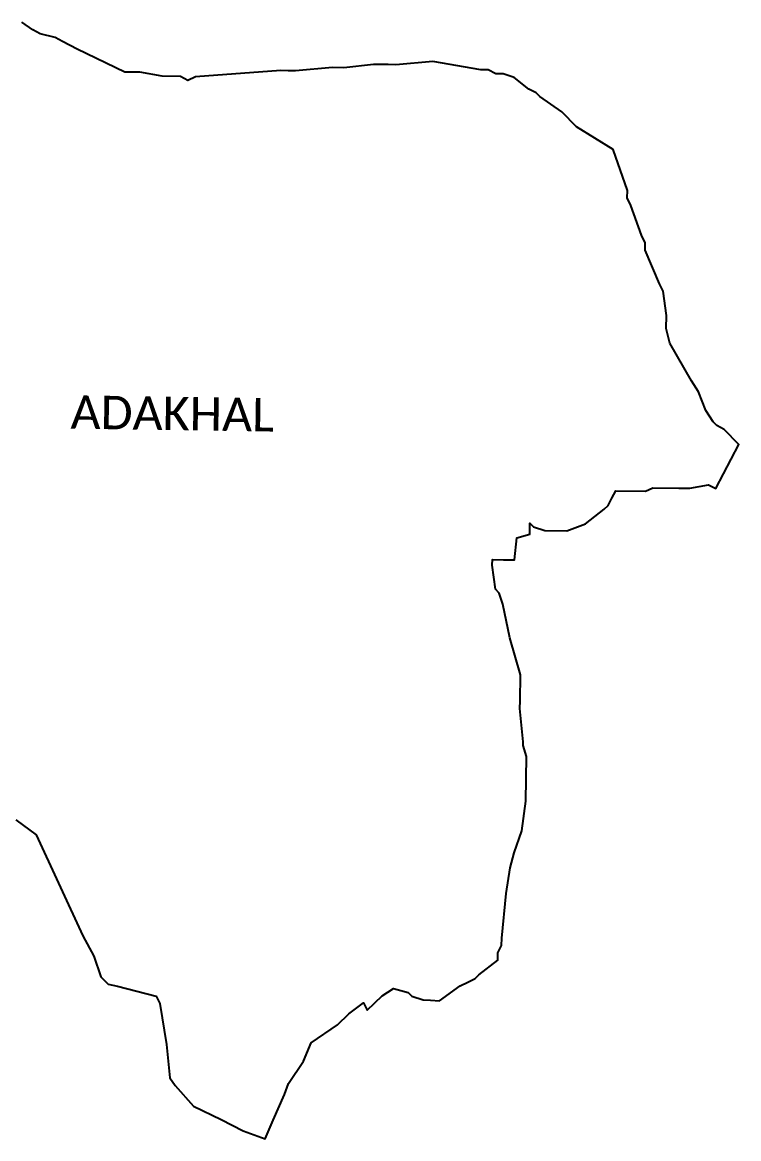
# Model space of a CAD drawing. Header units: metres. Extents: x 297222 to 302498, y 1968378 to 1973212.
# Drawn here: x 299860 to 302498, y 1968945 to 1973054 of the extents above; entities that cross this region are included whole.
import ezdxf

# ---------------------------------------------------------------- set-up
doc = ezdxf.new("R2010")
doc.units = ezdxf.units.M
doc.header["$MEASUREMENT"] = 0
doc.layers.add('VILLAGE BOUNDRY', color=10, linetype='Continuous')
doc.layers.add('VILLAGE NAME', color=250, linetype='Continuous')
doc.styles.get("Standard").update_dxf_attribs({"font": 'simplex.shx'})

msp = doc.modelspace()

# ---------------------------------------------------------------- linework, layer by layer
at = {"layer": 'VILLAGE BOUNDRY'}
msp.add_lwpolyline([(299836.7, 1970118.8), (299911, 1970063.1), (300083.2, 1969692), (300123, 1969616.4), (300149.2, 1969540.9), (300176.1, 1969513.2), (300210.1, 1969505.9), (300353, 1969469.7), (300366.3, 1969442.2), (300391.4, 1969291.7), (300403.3, 1969168.6), (300423.3, 1969141), (300490.5, 1969065), (300592.2, 1969015.7), (300673.5, 1968973.6), (300755, 1968945.1), (300783.3, 1969012.9), (300825.6, 1969107.9), (300839.8, 1969148.7), (300895.6, 1969229.8), (300923.9, 1969297.6), (301020.4, 1969364.5), (301062, 1969404.9), (301117.2, 1969445), (301130.4, 1969417.5), (301185.8, 1969471.3), (301227.2, 1969498.1), (301281.6, 1969483.6), (301295, 1969469.8), (301335.8, 1969455.5), (301363.1, 1969455.1), (301396, 1969453), (301473, 1969508.1), (301500.5, 1969521.4), (301528.1, 1969534.7), (301541.9, 1969548.1), (301610.9, 1969601.7), (301611.3, 1969629), (301625.4, 1969656.1), (301625.7, 1969683.4), (301641.8, 1969847), (301656.8, 1969942.4), (301671.2, 1969996.8), (301699.7, 1970078.3), (301714.9, 1970187.3), (301717.3, 1970351.1), (301704.2, 1970392.2), (301704.4, 1970405.9), (301692.6, 1970528.9), (301693, 1970556.2), (301694.3, 1970651.8), (301655.4, 1970788.9), (301629.8, 1970912.1), (301616.8, 1970953.2), (301603.3, 1970967.1), (301591, 1971056), (301591.2, 1971076.5), (301632.2, 1971075.3), (301673.1, 1971075.3), (301681.3, 1971157), (301729.1, 1971170.1), (301729.7, 1971211), (301743.2, 1971197.2), (301783.9, 1971182.9), (301865.8, 1971181.7), (301934.5, 1971208.1), (302003.5, 1971261.7), (302017.3, 1971275.1), (302031.4, 1971302.2), (302045.4, 1971329.3), (302154.6, 1971327.7), (302182.1, 1971341), (302277.7, 1971339.6), (302318.6, 1971339.1), (302387.1, 1971351.7), (302414.2, 1971337.7), (302498.4, 1971500.3), (302444.6, 1971555.7), (302417.5, 1971569.7), (302404, 1971583.5), (302377.4, 1971624.9), (302351, 1971693.5), (302324.3, 1971734.9), (302244.4, 1971872.6), (302231.5, 1971927.4), (302232.3, 1971974.7), (302219.8, 1972064), (302206.6, 1972091.6), (302153.7, 1972215.2), (302154.1, 1972242.5), (302140.9, 1972270), (302101.5, 1972379.8), (302088.3, 1972407.3), (302088.7, 1972434.6), (302036.2, 1972585.5), (301900.9, 1972669.4), (301887.5, 1972683.2), (301860.5, 1972710.9), (301847.1, 1972724.8), (301766, 1972780.5), (301752.5, 1972794.4), (301725.5, 1972808.4), (301671.4, 1972850.2), (301630.7, 1972864.4), (301603.4, 1972864.8), (301576.3, 1972878.8), (301549, 1972879.2), (301371.9, 1972909.1), (301235.3, 1972897.4), (301207.9, 1972898.6), (301180.6, 1972898.6), (301153.3, 1972898.6), (301043.9, 1972886.5), (301003, 1972887.1), (300866.3, 1972875.5), (300839, 1972875.8), (300811.7, 1972876.2), (300497.4, 1972853.5), (300469.9, 1972840.2), (300442.8, 1972854.2), (300374.5, 1972855.2), (300292.8, 1972870), (300238.2, 1972870.8), (300062, 1972955.3), (300007.8, 1972983.4), (299980.7, 1972997.4), (299926.2, 1973011.9), (299899.2, 1973025.9), (299858.6, 1973053.8)], dxfattribs=at)

# ---------------------------------------------------------------- texts
at = {"layer": 'VILLAGE NAME', "insert": (300038.9, 1971681.2), "char_height": 122.778, "attachment_point": 1, "rotation": 359.1736}
msp.add_mtext_dynamic_manual_height_columns('{\\fCalibri|b0|i0|c0|p34;ADAKHAL} ', width=1567.05, gutter_width=613.9, heights=[32.3], dxfattribs=at)

doc.saveas('drawing.dxf')
